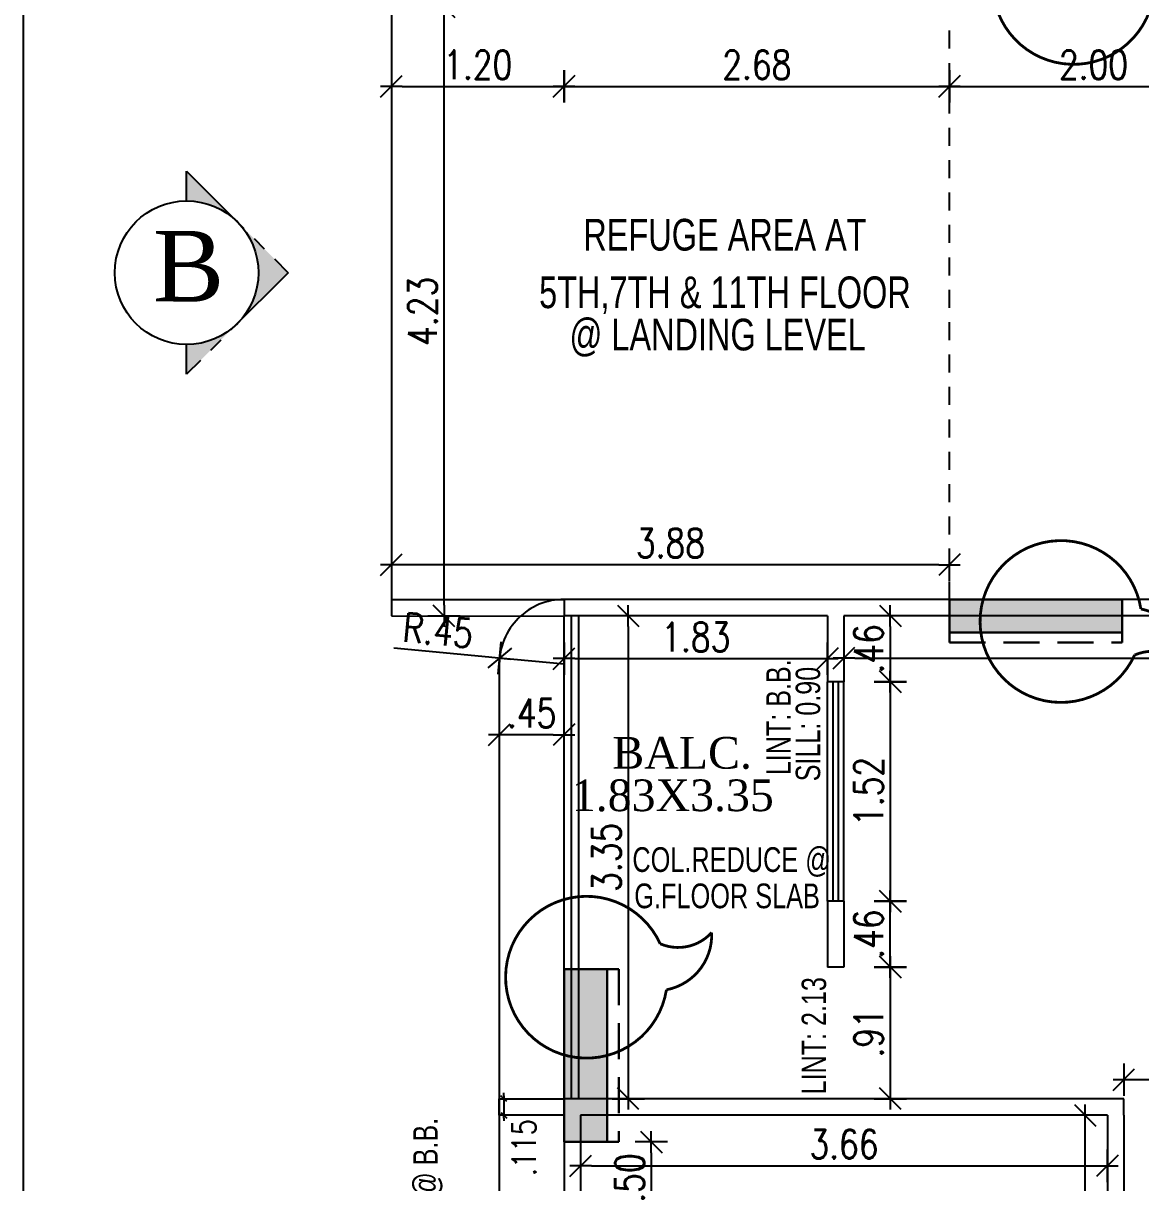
# Model space of a CAD drawing. Header units: inches. Extents: x 14331 to 14549, y 2557 to 2714.
# Drawn here: x 14455.51 to 14463.28, y 2588.55 to 2596.61 of the extents above; entities that cross this region are included whole.
import ezdxf
from ezdxf.enums import TextEntityAlignment as Align

# ---------------------------------------------------------------- set-up
doc = ezdxf.new("R2010")
doc.units = ezdxf.units.IN
doc.header["$LTSCALE"] = 0.25
doc.header["$MEASUREMENT"] = 0
doc.header["$PDMODE"] = 35
for name, pattern in [('CENTER2', [1.125, 0.75, -0.125, 0.125, -0.125]), ('DASHEDX2', [1.5, 1, -0.5]), ('HIDDEN', [0.375, 0.25, -0.125])]:
    doc.linetypes.add(name, pattern=pattern)
for name, color, linetype in [('dimension', 7, 'Continuous'), ('edge back', 34, 'Continuous'), ('edges', 1, 'Continuous'), ('proj-external', 7, 'DASHEDX2'), ('proj-internal', 1, 'DASHEDX2'), ('SECLINE', 7, 'HIDDEN'), ('steel', 251, 'Continuous'), ('text-large', 7, 'Continuous'), ('wall', 7, 'Continuous'), ('windows', 96, 'Continuous'), ('WORK TEX', 6, 'Continuous'), ('WORKING DIM', 7, 'Continuous')]:
    doc.layers.add(name, color=color, linetype=linetype)
doc.layers.add('P-COL', color=7, linetype='Continuous', lineweight=30)
doc.layers.add('P-COLHAT', color=8, linetype='Continuous', lineweight=25)
doc.styles.add('ARIAL', font='TIMES_0.TTF')
doc.styles.add('ARL', font='swisscl_0.ttf')
doc.styles.add('romans', font='romans.shx', dxfattribs={"width": 0.8})
doc.dimstyles.new('121', dxfattribs={"dimscale": 0.1, "dimtxt": 1.65, "dimasz": 0.2, "dimexe": 0.03125, "dimexo": 0.25, "dimgap": 0.5, "dimtad": 1, "dimzin": 4, "dimdsep": 46, "dimtxsty": 'romans', "dimblk1": 'MINITICK', "dimblk2": 'MINITICK', "dimsah": 1, "dimcen": 1, "dimse1": 1, "dimse2": 1, "dimclrd": 252, "dimclre": 256, "dimclrt": 7, "dimadec": 3, "dimazin": 0, "dimtfac": 0.8, "dimtix": 1, "dimtmove": 2, "dimatfit": 3, "dimfxl": 0, "dimtolj": 1, "dimtzin": 3, "dimarcsym": 0})
doc.dimstyles.new('minitick-100', dxfattribs={"dimscale": 0.1, "dimtxt": 2, "dimasz": 0.75, "dimexe": 0.03125, "dimexo": 0.25, "dimgap": 0.5, "dimtad": 1, "dimzin": 4, "dimdsep": 46, "dimtxsty": 'romans', "dimblk1": 'MINITICK', "dimblk2": 'MINITICK', "dimsah": 1, "dimcen": 1, "dimse1": 1, "dimse2": 1, "dimclrd": 252, "dimclre": 256, "dimclrt": 256, "dimadec": 3, "dimazin": 0, "dimtfac": 0.8, "dimtix": 1, "dimtmove": 2, "dimatfit": 3, "dimfxl": 0, "dimtolj": 1, "dimtzin": 3, "dimarcsym": 0})

# ---------------------------------------------------------------- blocks, each defined once
blk = doc.blocks.new('BLC-A')
at = {"layer": 'P-COLHAT', "lineweight": 30}
for points in [[(-4.4671, 3.3523), (-4.4671, 3.5823), (-3.2671, 3.5823), (-3.2671, 3.3523)], [(-7.1436, -0.1857), (-6.8436, -0.1857), (-6.8436, 1.0143), (-7.1436, 1.0143)]]:
    blk.add_hatch(color=256, dxfattribs=at).paths.add_polyline_path(points)
at = {"layer": 'P-COL'}
for points in [[(-4.4671, 3.3523), (-4.4671, 3.5823), (-3.2671, 3.5823), (-3.2671, 3.3523)], [(-7.1436, -0.1857), (-6.8436, -0.1857), (-6.8436, 1.0143), (-7.1436, 1.0143)]]:
    blk.add_lwpolyline(points, close=True, dxfattribs=at)
blk = doc.blocks.new('MINITICK')
at = {"color": 7}
for p, q in [((0, -1.5), (0, 1.5)), ((1, 1), (-1, -1)), ((-1, 0), (1, 0))]:
    blk.add_line(p, q, dxfattribs=at)
blk = doc.blocks.new('*D359')
at = {"layer": 'Defpoints', "color": 0, "ltscale": 10, "transparency": 16777216}
for p in [(14461.9468, 2596.4318), (14463.9468, 2596.4318), (14463.9468, 2596.1679)]:
    blk.add_point(p, dxfattribs=at)
at = {"layer": 'dimension', "color": 252, "lineweight": -2, "ltscale": 10, "transparency": 16777216}
blk.add_line((14462.0218, 2596.1679), (14463.8718, 2596.1679), dxfattribs=at)
at = {"layer": 'dimension', "color": 252, "lineweight": -2, "ltscale": 10, "transparency": 16777216, "xscale": 0.07500000000000001, "yscale": 0.07500000000000001, "zscale": 0.07500000000000001, "rotation": 180}
blk.add_blockref('MINITICK', (14461.9468, 2596.1679), dxfattribs=at)
at = {"layer": 'dimension', "color": 252, "lineweight": -2, "ltscale": 10, "transparency": 16777216, "xscale": 0.07500000000000001, "yscale": 0.07500000000000001, "zscale": 0.07500000000000001}
blk.add_blockref('MINITICK', (14463.9468, 2596.1679), dxfattribs=at)
at = {"layer": 'dimension', "ltscale": 10, "transparency": 16777216, "insert": (14462.9468, 2596.3179), "char_height": 0.2, "attachment_point": 5, "style": 'romans'}
blk.add_mtext('\\A1;2.00', dxfattribs=at)
blk = doc.blocks.new('*D531')
at = {"layer": 'Defpoints', "color": 0, "ltscale": 10, "transparency": 16777216}
for p in [(14459.2703, 2592.4906), (14461.0996, 2592.4906), (14461.0996, 2592.1933)]:
    blk.add_point(p, dxfattribs=at)
at = {"layer": 'dimension', "color": 252, "lineweight": -2, "ltscale": 10, "transparency": 16777216}
blk.add_line((14459.3453, 2592.1933), (14461.0246, 2592.1933), dxfattribs=at)
at = {"layer": 'dimension', "color": 252, "lineweight": -2, "ltscale": 10, "transparency": 16777216, "xscale": 0.07500000000000001, "yscale": 0.07500000000000001, "zscale": 0.07500000000000001, "rotation": 180}
blk.add_blockref('MINITICK', (14459.2703, 2592.1933), dxfattribs=at)
at = {"layer": 'dimension', "color": 252, "lineweight": -2, "ltscale": 10, "transparency": 16777216, "xscale": 0.07500000000000001, "yscale": 0.07500000000000001, "zscale": 0.07500000000000001}
blk.add_blockref('MINITICK', (14461.0996, 2592.1933), dxfattribs=at)
at = {"layer": 'dimension', "ltscale": 10, "transparency": 16777216, "insert": (14460.1849, 2592.3433), "char_height": 0.2, "attachment_point": 5, "style": 'romans'}
blk.add_mtext('\\A1;1.83', dxfattribs=at)
blk = doc.blocks.new('*D532')
at = {"layer": 'Defpoints', "color": 0, "ltscale": 10, "transparency": 16777216}
for p in [(14459.5487, 2592.4906), (14459.7153, 2589.137), (14459.9095, 2589.137)]:
    blk.add_point(p, dxfattribs=at)
at = {"layer": 'dimension', "color": 252, "lineweight": -2, "ltscale": 10, "transparency": 16777216}
blk.add_line((14459.7153, 2592.4156), (14459.7153, 2589.212), dxfattribs=at)
at = {"layer": 'dimension', "color": 252, "lineweight": -2, "ltscale": 10, "transparency": 16777216, "xscale": 0.07500000000000001, "yscale": 0.07500000000000001, "zscale": 0.07500000000000001}
for p, rotation in [((14459.7153, 2592.4906), 90), ((14459.7153, 2589.137), 270)]:
    blk.add_blockref('MINITICK', p, dxfattribs=dict(at, rotation=rotation))
at = {"layer": 'dimension', "ltscale": 10, "transparency": 16777216, "insert": (14459.5653, 2590.8138), "char_height": 0.2, "attachment_point": 5, "rotation": 90, "style": 'romans'}
blk.add_mtext('\\A1;3.35', dxfattribs=at)
blk = doc.blocks.new('*D533')
at = {"layer": 'Defpoints', "color": 0, "ltscale": 10, "transparency": 16777216}
for p in [(14461.2139, 2592.4906), (14461.2139, 2592.0333), (14461.535, 2592.0333)]:
    blk.add_point(p, dxfattribs=at)
at = {"layer": 'dimension', "color": 252, "lineweight": -2, "ltscale": 10, "transparency": 16777216}
blk.add_line((14461.535, 2592.4156), (14461.535, 2592.1083), dxfattribs=at)
at = {"layer": 'dimension', "color": 252, "lineweight": -2, "ltscale": 10, "transparency": 16777216, "xscale": 0.07500000000000001, "yscale": 0.07500000000000001, "zscale": 0.07500000000000001}
for p, rotation in [((14461.535, 2592.4906), 90), ((14461.535, 2592.0333), 270)]:
    blk.add_blockref('MINITICK', p, dxfattribs=dict(at, rotation=rotation))
at = {"layer": 'dimension', "ltscale": 10, "transparency": 16777216, "insert": (14461.385, 2592.262), "char_height": 0.2, "attachment_point": 5, "rotation": 90, "style": 'romans'}
blk.add_mtext('\\A1;.46', dxfattribs=at)
blk = doc.blocks.new('*D534')
at = {"layer": 'Defpoints', "color": 0, "ltscale": 10, "transparency": 16777216}
for p in [(14461.2139, 2592.0333), (14461.2139, 2590.5089), (14461.535, 2590.5089)]:
    blk.add_point(p, dxfattribs=at)
at = {"layer": 'dimension', "color": 252, "lineweight": -2, "ltscale": 10, "transparency": 16777216}
blk.add_line((14461.535, 2591.9583), (14461.535, 2590.5839), dxfattribs=at)
at = {"layer": 'dimension', "color": 252, "lineweight": -2, "ltscale": 10, "transparency": 16777216, "xscale": 0.07500000000000001, "yscale": 0.07500000000000001, "zscale": 0.07500000000000001}
for p, rotation in [((14461.535, 2592.0333), 90), ((14461.535, 2590.5089), 270)]:
    blk.add_blockref('MINITICK', p, dxfattribs=dict(at, rotation=rotation))
at = {"layer": 'dimension', "ltscale": 10, "transparency": 16777216, "insert": (14461.385, 2591.2711), "char_height": 0.2, "attachment_point": 5, "rotation": 90, "style": 'romans'}
blk.add_mtext('\\A1;1.52', dxfattribs=at)
blk = doc.blocks.new('*D535')
at = {"layer": 'Defpoints', "color": 0, "ltscale": 10, "transparency": 16777216}
for p in [(14461.2139, 2590.5089), (14461.535, 2590.5089), (14461.2139, 2590.0516)]:
    blk.add_point(p, dxfattribs=at)
at = {"layer": 'dimension', "color": 252, "lineweight": -2, "ltscale": 10, "transparency": 16777216}
blk.add_line((14461.535, 2590.1266), (14461.535, 2590.4339), dxfattribs=at)
at = {"layer": 'dimension', "color": 252, "lineweight": -2, "ltscale": 10, "transparency": 16777216, "xscale": 0.07500000000000001, "yscale": 0.07500000000000001, "zscale": 0.07500000000000001}
for p, rotation in [((14461.535, 2590.5089), 90), ((14461.535, 2590.0516), 270)]:
    blk.add_blockref('MINITICK', p, dxfattribs=dict(at, rotation=rotation))
at = {"layer": 'dimension', "ltscale": 10, "transparency": 16777216, "insert": (14461.385, 2590.2803), "char_height": 0.2, "attachment_point": 5, "rotation": 90, "style": 'romans'}
blk.add_mtext('\\A1;.46', dxfattribs=at)
blk = doc.blocks.new('*D536')
at = {"layer": 'Defpoints', "color": 0, "ltscale": 10, "transparency": 16777216}
for p in [(14461.0996, 2590.0516), (14461.0996, 2589.137), (14461.535, 2589.137)]:
    blk.add_point(p, dxfattribs=at)
at = {"layer": 'dimension', "color": 252, "lineweight": -2, "ltscale": 10, "transparency": 16777216}
blk.add_line((14461.535, 2589.9766), (14461.535, 2589.212), dxfattribs=at)
at = {"layer": 'dimension', "color": 252, "lineweight": -2, "ltscale": 10, "transparency": 16777216, "xscale": 0.07500000000000001, "yscale": 0.07500000000000001, "zscale": 0.07500000000000001}
for p, rotation in [((14461.535, 2590.0516), 90), ((14461.535, 2589.137), 270)]:
    blk.add_blockref('MINITICK', p, dxfattribs=dict(at, rotation=rotation))
at = {"layer": 'dimension', "ltscale": 10, "transparency": 16777216, "insert": (14461.385, 2589.5943), "char_height": 0.2, "attachment_point": 5, "rotation": 90, "style": 'romans'}
blk.add_mtext('\\A1;.91', dxfattribs=at)
blk = doc.blocks.new('*D537')
at = {"layer": 'Defpoints', "color": 0, "ltscale": 10, "transparency": 16777216}
for p in [(14461.2139, 2592.4906), (14468.0007, 2592.4906), (14468.0007, 2592.1977)]:
    blk.add_point(p, dxfattribs=at)
at = {"layer": 'dimension', "color": 252, "lineweight": -2, "ltscale": 10, "transparency": 16777216}
blk.add_line((14461.2889, 2592.1977), (14467.9257, 2592.1977), dxfattribs=at)
at = {"layer": 'dimension', "color": 252, "lineweight": -2, "ltscale": 10, "transparency": 16777216, "xscale": 0.07500000000000001, "yscale": 0.07500000000000001, "zscale": 0.07500000000000001, "rotation": 180}
blk.add_blockref('MINITICK', (14461.2139, 2592.1977), dxfattribs=at)
at = {"layer": 'dimension', "color": 252, "lineweight": -2, "ltscale": 10, "transparency": 16777216, "xscale": 0.07500000000000001, "yscale": 0.07500000000000001, "zscale": 0.07500000000000001}
blk.add_blockref('MINITICK', (14468.0007, 2592.1977), dxfattribs=at)
at = {"layer": 'dimension', "ltscale": 10, "transparency": 16777216, "insert": (14464.6073, 2592.3477), "char_height": 0.2, "attachment_point": 5, "style": 'romans'}
blk.add_mtext('\\A1;6.79', dxfattribs=at)
blk = doc.blocks.new('*D546')
at = {"layer": 'Defpoints', "color": 0, "ltscale": 10, "transparency": 16777216}
for p in [(14459.3846, 2588.837), (14459.3846, 2588.336), (14459.8759, 2588.336)]:
    blk.add_point(p, dxfattribs=at)
at = {"layer": 'dimension', "color": 252, "lineweight": -2, "ltscale": 10, "transparency": 16777216}
blk.add_line((14459.8759, 2588.762), (14459.8759, 2588.411), dxfattribs=at)
at = {"layer": 'dimension', "color": 252, "lineweight": -2, "ltscale": 10, "transparency": 16777216, "xscale": 0.07500000000000001, "yscale": 0.07500000000000001, "zscale": 0.07500000000000001}
for p, rotation in [((14459.8759, 2588.837), 90), ((14459.8759, 2588.336), 270)]:
    blk.add_blockref('MINITICK', p, dxfattribs=dict(at, rotation=rotation))
at = {"layer": 'dimension', "ltscale": 10, "transparency": 16777216, "insert": (14459.7259, 2588.5865), "char_height": 0.2, "attachment_point": 5, "rotation": 90, "style": 'romans'}
blk.add_mtext('\\A1;.50', dxfattribs=at)
blk = doc.blocks.new('*D549')
at = {"layer": 'Defpoints', "color": 0, "ltscale": 10, "transparency": 16777216}
for p in [(14459.3846, 2588.6793), (14463.0432, 2588.6793), (14463.0432, 2588.671)]:
    blk.add_point(p, dxfattribs=at)
at = {"layer": 'dimension', "color": 252, "lineweight": -2, "ltscale": 10, "transparency": 16777216}
blk.add_line((14459.4596, 2588.671), (14462.9682, 2588.671), dxfattribs=at)
at = {"layer": 'dimension', "color": 252, "lineweight": -2, "ltscale": 10, "transparency": 16777216, "xscale": 0.07500000000000001, "yscale": 0.07500000000000001, "zscale": 0.07500000000000001, "rotation": 180}
blk.add_blockref('MINITICK', (14459.3846, 2588.671), dxfattribs=at)
at = {"layer": 'dimension', "color": 252, "lineweight": -2, "ltscale": 10, "transparency": 16777216, "xscale": 0.07500000000000001, "yscale": 0.07500000000000001, "zscale": 0.07500000000000001}
blk.add_blockref('MINITICK', (14463.0432, 2588.671), dxfattribs=at)
at = {"layer": 'dimension', "ltscale": 10, "transparency": 16777216, "insert": (14461.2139, 2588.821), "char_height": 0.2, "attachment_point": 5, "style": 'romans'}
blk.add_mtext('\\A1;3.66', dxfattribs=at)
blk = doc.blocks.new('*D550')
at = {"layer": 'Defpoints', "color": 0, "ltscale": 10, "transparency": 16777216}
for p in [(14462.889, 2589.0226), (14463.0432, 2589.0226), (14463.0432, 2586.7842)]:
    blk.add_point(p, dxfattribs=at)
at = {"layer": 'dimension', "color": 252, "lineweight": -2, "ltscale": 10, "transparency": 16777216}
blk.add_line((14462.889, 2586.8592), (14462.889, 2588.9476), dxfattribs=at)
at = {"layer": 'dimension', "color": 252, "lineweight": -2, "ltscale": 10, "transparency": 16777216, "xscale": 0.07500000000000001, "yscale": 0.07500000000000001, "zscale": 0.07500000000000001}
for p, rotation in [((14462.889, 2589.0226), 90), ((14462.889, 2586.7842), 270)]:
    blk.add_blockref('MINITICK', p, dxfattribs=dict(at, rotation=rotation))
at = {"layer": 'dimension', "ltscale": 10, "transparency": 16777216, "insert": (14462.739, 2587.9034), "char_height": 0.2, "attachment_point": 5, "rotation": 90, "style": 'romans'}
blk.add_mtext('\\A1;2.24', dxfattribs=at)
blk = doc.blocks.new('*D552')
at = {"layer": 'Defpoints', "color": 0, "ltscale": 10, "transparency": 16777216}
for p in [(14463.1575, 2589.2694), (14463.1575, 2588.987), (14466.4139, 2588.987)]:
    blk.add_point(p, dxfattribs=at)
at = {"layer": 'dimension', "color": 252, "lineweight": -2, "ltscale": 10, "transparency": 16777216}
blk.add_line((14466.3389, 2589.2694), (14463.2325, 2589.2694), dxfattribs=at)
at = {"layer": 'dimension', "color": 252, "lineweight": -2, "ltscale": 10, "transparency": 16777216, "xscale": 0.07500000000000001, "yscale": 0.07500000000000001, "zscale": 0.07500000000000001, "rotation": 180}
blk.add_blockref('MINITICK', (14463.1575, 2589.2694), dxfattribs=at)
at = {"layer": 'dimension', "color": 252, "lineweight": -2, "ltscale": 10, "transparency": 16777216, "xscale": 0.07500000000000001, "yscale": 0.07500000000000001, "zscale": 0.07500000000000001}
blk.add_blockref('MINITICK', (14466.4139, 2589.2694), dxfattribs=at)
at = {"layer": 'dimension', "ltscale": 10, "transparency": 16777216, "insert": (14464.7857, 2589.4194), "char_height": 0.2, "attachment_point": 5, "style": 'romans'}
blk.add_mtext('\\A1;3.26', dxfattribs=at)
blk = doc.blocks.new('*D648')
at = {"layer": 'Defpoints', "color": 0, "ltscale": 10, "transparency": 16777216}
for p in [(14458.8203, 2591.6654), (14458.8203, 2591.5888), (14459.2703, 2591.5122)]:
    blk.add_point(p, dxfattribs=at)
at = {"layer": 'dimension', "color": 252, "lineweight": -2, "ltscale": 10, "transparency": 16777216}
blk.add_line((14459.1953, 2591.6654), (14458.8953, 2591.6654), dxfattribs=at)
at = {"layer": 'dimension', "color": 252, "lineweight": -2, "ltscale": 10, "transparency": 16777216, "xscale": 0.07500000000000001, "yscale": 0.07500000000000001, "zscale": 0.07500000000000001, "rotation": 180}
blk.add_blockref('MINITICK', (14458.8203, 2591.6654), dxfattribs=at)
at = {"layer": 'dimension', "color": 252, "lineweight": -2, "ltscale": 10, "transparency": 16777216, "xscale": 0.07500000000000001, "yscale": 0.07500000000000001, "zscale": 0.07500000000000001}
blk.add_blockref('MINITICK', (14459.2703, 2591.6654), dxfattribs=at)
at = {"layer": 'dimension', "ltscale": 10, "transparency": 16777216, "insert": (14459.0453, 2591.8154), "char_height": 0.2, "attachment_point": 5, "style": 'romans'}
blk.add_mtext('\\A1;.45', dxfattribs=at)
blk = doc.blocks.new('*D377')
at = {"layer": 'Defpoints', "color": 0, "transparency": 16777216}
for p in [(14458.828, 2589.137), (14458.828, 2589.0226), (14458.8516, 2589.0226)]:
    blk.add_point(p, dxfattribs=at)
at = {"layer": 'WORKING DIM', "color": 252, "lineweight": -2, "transparency": 16777216}
for p, q in [((14458.8516, 2589.157), (14458.8516, 2589.177)), ((14458.8516, 2589.137), (14458.8516, 2589.0226)), ((14458.8516, 2589.0026), (14458.8516, 2588.9826))]:
    blk.add_line(p, q, dxfattribs=at)
at = {"layer": 'WORKING DIM', "color": 252, "lineweight": -2, "transparency": 16777216, "xscale": 0.02, "yscale": 0.02, "zscale": 0.02}
for p, rotation in [((14458.8516, 2589.137), 270), ((14458.8516, 2589.0226), 90)]:
    blk.add_blockref('MINITICK', p, dxfattribs=dict(at, rotation=rotation))
at = {"layer": 'WORKING DIM', "color": 7, "transparency": 16777216, "insert": (14458.9916, 2588.7977), "char_height": 0.165, "attachment_point": 5, "rotation": 90, "style": 'romans'}
blk.add_mtext('\\A1;.115', dxfattribs=at)
blk = doc.blocks.new('*D668')
at = {"layer": 'Defpoints', "color": 0, "ltscale": 10, "transparency": 16777216}
for p in [(14458.4369, 2596.7208), (14458.5659, 2596.7208), (14458.6684, 2592.4901)]:
    blk.add_point(p, dxfattribs=at)
at = {"layer": 'dimension', "color": 252, "lineweight": -2, "ltscale": 10, "transparency": 16777216}
blk.add_line((14458.4369, 2592.5651), (14458.4369, 2596.6458), dxfattribs=at)
at = {"layer": 'dimension', "color": 252, "lineweight": -2, "ltscale": 10, "transparency": 16777216, "xscale": 0.07500000000000001, "yscale": 0.07500000000000001, "zscale": 0.07500000000000001}
for p, rotation in [((14458.4369, 2596.7208), 90), ((14458.4369, 2592.4901), 270)]:
    blk.add_blockref('MINITICK', p, dxfattribs=dict(at, rotation=rotation))
at = {"layer": 'dimension', "ltscale": 10, "transparency": 16777216, "insert": (14458.2869, 2594.6054), "char_height": 0.2, "attachment_point": 5, "rotation": 90, "style": 'romans'}
blk.add_mtext('\\A1;4.23', dxfattribs=at)
blk = doc.blocks.new('*D669')
at = {"layer": 'Defpoints', "color": 0, "ltscale": 10, "transparency": 16777216}
for p in [(14458.0703, 2596.6636), (14459.2703, 2596.6636), (14459.2703, 2596.1679)]:
    blk.add_point(p, dxfattribs=at)
at = {"layer": 'dimension', "color": 252, "lineweight": -2, "ltscale": 10, "transparency": 16777216}
blk.add_line((14458.1453, 2596.1679), (14459.1953, 2596.1679), dxfattribs=at)
at = {"layer": 'dimension', "color": 252, "lineweight": -2, "ltscale": 10, "transparency": 16777216, "xscale": 0.07500000000000001, "yscale": 0.07500000000000001, "zscale": 0.07500000000000001, "rotation": 180}
blk.add_blockref('MINITICK', (14458.0703, 2596.1679), dxfattribs=at)
at = {"layer": 'dimension', "color": 252, "lineweight": -2, "ltscale": 10, "transparency": 16777216, "xscale": 0.07500000000000001, "yscale": 0.07500000000000001, "zscale": 0.07500000000000001}
blk.add_blockref('MINITICK', (14459.2703, 2596.1679), dxfattribs=at)
at = {"layer": 'dimension', "ltscale": 10, "transparency": 16777216, "insert": (14458.6703, 2596.3179), "char_height": 0.2, "attachment_point": 5, "style": 'romans'}
blk.add_mtext('\\A1;1.20', dxfattribs=at)
blk = doc.blocks.new('*D671')
at = {"layer": 'Defpoints', "color": 0, "ltscale": 10, "transparency": 16777216}
for p in [(14458.8224, 2592.1978), (14459.2703, 2592.155)]:
    blk.add_point(p, dxfattribs=at)
at = {"layer": 'dimension', "color": 252, "lineweight": -2, "ltscale": 10, "transparency": 16777216}
for p, q in [((14458.0881, 2592.268), (14458.7477, 2592.2049)), ((14459.2703, 2592.155), (14458.8224, 2592.1978))]:
    blk.add_line(p, q, dxfattribs=at)
at = {"layer": 'dimension', "color": 252, "lineweight": -2, "ltscale": 10, "transparency": 16777216, "xscale": 0.07500000000000001, "yscale": 0.07500000000000001, "zscale": 0.07500000000000001, "rotation": 354.5384140668451}
blk.add_blockref('MINITICK', (14458.8224, 2592.1978), dxfattribs=at)
at = {"layer": 'dimension', "ltscale": 10, "transparency": 16777216, "insert": (14458.3948, 2592.3894), "char_height": 0.2, "attachment_point": 5, "rotation": 354.53841, "style": 'romans'}
blk.add_mtext('\\A1;R.45', dxfattribs=at)
blk = doc.blocks.new('*D672')
at = {"layer": 'Defpoints', "color": 0, "ltscale": 10, "transparency": 16777216}
for p in [(14458.0703, 2593.3305), (14461.9468, 2593.3305), (14458.0703, 2592.8458)]:
    blk.add_point(p, dxfattribs=at)
at = {"layer": 'dimension', "color": 252, "lineweight": -2, "ltscale": 10, "transparency": 16777216}
blk.add_line((14461.8718, 2592.8458), (14458.1453, 2592.8458), dxfattribs=at)
at = {"layer": 'dimension', "color": 252, "lineweight": -2, "ltscale": 10, "transparency": 16777216, "xscale": 0.07500000000000001, "yscale": 0.07500000000000001, "zscale": 0.07500000000000001, "rotation": 180}
blk.add_blockref('MINITICK', (14458.0703, 2592.8458), dxfattribs=at)
at = {"layer": 'dimension', "color": 252, "lineweight": -2, "ltscale": 10, "transparency": 16777216, "xscale": 0.07500000000000001, "yscale": 0.07500000000000001, "zscale": 0.07500000000000001}
blk.add_blockref('MINITICK', (14461.9468, 2592.8458), dxfattribs=at)
at = {"layer": 'dimension', "ltscale": 10, "transparency": 16777216, "insert": (14460.0086, 2592.9958), "char_height": 0.2, "attachment_point": 5, "style": 'romans'}
blk.add_mtext('\\A1;3.88', dxfattribs=at)
blk = doc.blocks.new('*D673')
at = {"layer": 'Defpoints', "color": 0, "ltscale": 10, "transparency": 16777216}
for p in [(14459.2703, 2596.6065), (14461.9468, 2596.6065), (14461.9468, 2596.1679)]:
    blk.add_point(p, dxfattribs=at)
at = {"layer": 'dimension', "color": 252, "lineweight": -2, "ltscale": 10, "transparency": 16777216}
blk.add_line((14459.3453, 2596.1679), (14461.8718, 2596.1679), dxfattribs=at)
at = {"layer": 'dimension', "color": 252, "lineweight": -2, "ltscale": 10, "transparency": 16777216, "xscale": 0.07500000000000001, "yscale": 0.07500000000000001, "zscale": 0.07500000000000001, "rotation": 180}
blk.add_blockref('MINITICK', (14459.2703, 2596.1679), dxfattribs=at)
at = {"layer": 'dimension', "color": 252, "lineweight": -2, "ltscale": 10, "transparency": 16777216, "xscale": 0.07500000000000001, "yscale": 0.07500000000000001, "zscale": 0.07500000000000001}
blk.add_blockref('MINITICK', (14461.9468, 2596.1679), dxfattribs=at)
at = {"layer": 'dimension', "ltscale": 10, "transparency": 16777216, "insert": (14460.6086, 2596.3179), "char_height": 0.2, "attachment_point": 5, "style": 'romans'}
blk.add_mtext('\\A1;2.68', dxfattribs=at)

msp = doc.modelspace()

# ---------------------------------------------------------------- hatches: boundary and pattern name
at = {"layer": 'SECLINE'}
h = msp.add_hatch(color=254, dxfattribs=at)
h.paths.add_polyline_path([(14456.6485, 2595.5791), (14457.0012, 2595.2264, 0.198912), (14456.6485, 2595.3725)])
h.paths.add_polyline_path([(14457.0012, 2595.2264), (14457.3539, 2594.8737), (14457.0012, 2594.5209, 0.198912), (14457.1473, 2594.8737, 0.198912)])
h.paths.add_polyline_path([(14456.6485, 2594.3748, 0.198912), (14457.0012, 2594.5209), (14456.6485, 2594.1682)])

# ---------------------------------------------------------------- linework, layer by layer
at = {"layer": 'edge back', "color": 3, "const_width": 0.0195}
for points in [[(14463.3198, 2597.1151, 0.321855), (14463.6776, 2597.193, -0.372837), (14463.3634, 2596.7954, -6.819595)], [(14463.2326, 2592.2187, -0.321855), (14463.5903, 2592.1409, 0.372837), (14463.2762, 2592.5384, 6.819595)], [(14459.9373, 2590.2134, 0.321855), (14460.295, 2590.2913, -0.372837), (14459.9808, 2589.8937, -6.819595)]]:
    msp.add_lwpolyline(points, format="xyb", close=True, dxfattribs=at)
at = {"layer": 'edges', "ltscale": 0.4}
msp.add_lwpolyline([(14459.2703, 2592.605, 0.414214), (14458.8203, 2592.155), (14458.8203, 2579.4952, 0.414214), (14459.2703, 2579.0452), (14468.8051, 2579.0452, 0.414214), (14469.2551, 2579.4952)], format="xyb", dxfattribs=at)
msp.add_lwpolyline([(14459.2703, 2589.0226), (14458.8203, 2589.0226), (14458.8203, 2589.137), (14459.2703, 2589.137)], dxfattribs=at)
at = {"layer": 'proj-external', "ltscale": 0.5}
msp.add_line((14461.9468, 2592.605), (14461.9468, 2596.6065), dxfattribs=at)
at = {"layer": 'proj-internal', "color": 5, "lineweight": 30}
for points in [[(14461.9468, 2592.375), (14461.9468, 2592.305), (14463.1468, 2592.305), (14463.1468, 2592.375)], [(14459.5703, 2590.037), (14459.6503, 2590.037), (14459.6503, 2588.837), (14459.5703, 2588.837)]]:
    msp.add_lwpolyline(points, dxfattribs=at)
at = {"layer": 'SECLINE', "linetype": 'CENTER2', "ltscale": 3}
msp.add_lwpolyline([(14456.6485, 2595.3725), (14456.6485, 2595.5791), (14457.3539, 2594.8737), (14456.6485, 2594.1682), (14456.6485, 2594.3748)], dxfattribs=at)
at = {"layer": 'SECLINE', "linetype": 'Continuous', "ltscale": 3}
msp.add_circle((14456.6485, 2594.8737), 0.4988, dxfattribs=at)
at = {"layer": 'steel', "color": 34}
msp.add_line((14459.2703, 2589.137), (14459.2703, 2592.4906), dxfattribs=at)
at = {"layer": 'steel'}
for p, q in [((14459.3211, 2589.137), (14459.3211, 2592.4906)), ((14459.3719, 2589.137), (14459.3719, 2592.4906))]:
    msp.add_line(p, q, dxfattribs=at)
at = {"layer": 'wall'}
for p, q in [((14458.0703, 2596.7208), (14458.0703, 2592.4906)), ((14458.0703, 2592.605), (14459.2667, 2592.6039)), ((14468.0007, 2592.605), (14459.2703, 2592.605)), ((14459.2703, 2592.605), (14459.2703, 2592.4906)), ((14458.0703, 2592.4906), (14459.2666, 2592.4895)), ((14461.0996, 2592.4906), (14459.2703, 2592.4906)), ((14461.0996, 2592.4906), (14461.0996, 2592.0333)), ((14468.0007, 2592.4906), (14461.2139, 2592.4906)), ((14461.2139, 2592.4906), (14461.2139, 2592.0333)), ((14461.2139, 2592.0333), (14461.0996, 2592.0333)), ((14461.2139, 2590.5089), (14461.0996, 2590.5089)), ((14461.0996, 2590.5089), (14461.0996, 2590.0516)), ((14461.2139, 2590.5089), (14461.2139, 2590.0516)), ((14461.2139, 2590.0516), (14461.0996, 2590.0516)), ((14463.1575, 2589.137), (14459.2703, 2589.137)), ((14459.2703, 2589.137), (14459.2703, 2588.336)), ((14463.1575, 2589.0226), (14463.1575, 2589.137)), ((14463.0432, 2589.0226), (14459.3846, 2589.0226)), ((14459.3846, 2589.0226), (14459.3846, 2588.336)), ((14463.0432, 2589.0226), (14463.0432, 2586.7842)), ((14463.1575, 2589.0226), (14463.1575, 2589.0226)), ((14463.1575, 2589.0226), (14463.1575, 2586.7842))]:
    msp.add_line(p, q, dxfattribs=at)
at = {"layer": 'wall', "color": 6}
msp.add_line((14459.2703, 2592.605), (14459.2703, 2592.605), dxfattribs=at)
at = {"layer": 'wall'}
msp.add_lwpolyline([(14485.2134, 2613.9331), (14455.5134, 2613.9331), (14455.5134, 2571.9331), (14485.2134, 2571.9331)], close=True, dxfattribs=at)
at = {"layer": 'windows'}
for p, q in [((14461.0996, 2590.5089), (14461.0996, 2592.0333)), ((14461.1377, 2590.5089), (14461.1377, 2592.0333)), ((14461.1758, 2590.5089), (14461.1758, 2592.0333)), ((14461.2139, 2590.5089), (14461.2139, 2592.0333))]:
    msp.add_line(p, q, dxfattribs=at)

# ---------------------------------------------------------------- block references
at = {"layer": 'P-COLHAT'}
msp.add_blockref('BLC-A', (14466.4139, 2589.0226), dxfattribs=at)

# ---------------------------------------------------------------- texts
at = {"layer": 'SECLINE', "color": 7, "style": 'ARIAL'}
msp.add_text('B', height=0.4903, rotation=359.99913, dxfattribs=at).set_placement((14456.4153, 2594.6741))
at = {"layer": 'text-large'}
for s, style, p in [('REFUGE AREA AT', 'ARL', (14460.3874, 2595.1375)), ('5TH,7TH & 11TH FLOOR', 'ARL', (14460.3874, 2594.7376)), ('@ LANDING LEVEL ', 'ARL', (14460.3678, 2594.4441)), ('BALC.', 'ARIAL', (14460.0899, 2591.5396)), ('1.83X3.35', 'ARIAL', (14460.0251, 2591.2445))]:
    msp.add_text(s, height=0.22, dxfattribs=dict(at, style=style)).set_placement(p, align=Align.MIDDLE_CENTER)
at = {"layer": 'WORK TEX', "style": 'ARL'}
for s, p in [('LINT: B.B.', (14460.759, 2591.7864)), ('SILL: 0.90', (14460.9636, 2591.7392)), ('LINT: 2.13', (14461.0049, 2589.5747)), ('0.45 ELE.PROJ. @ B.B.', (14458.3071, 2588.0636))]:
    msp.add_text(s, height=0.17, rotation=90, dxfattribs=at).set_placement(p, align=Align.MIDDLE_CENTER)
for s, p in [('COL.REDUCE @', (14460.4339, 2590.798)), ('G.FLOOR SLAB', (14460.4022, 2590.546))]:
    msp.add_text(s, height=0.171409, dxfattribs=at).set_placement(p, align=Align.MIDDLE_CENTER)

# ---------------------------------------------------------------- dimensions: what is measured, and where the dimension line sits
at = {"layer": 'dimension', "ltscale": 10}
for base, p1, p2, picture, middle in [((14458.4369, 2596.7208), (14458.6684, 2592.4901), (14458.5659, 2596.7208), '*D668', (14458.2869, 2594.6054)), ((14459.7153, 2589.137), (14459.5487, 2592.4906), (14459.9095, 2589.137), '*D532', (14459.5653, 2590.8138)), ((14461.535, 2592.0333), (14461.2139, 2592.4906), (14461.2139, 2592.0333), '*D533', (14461.385, 2592.262)), ((14461.535, 2590.5089), (14461.2139, 2592.0333), (14461.2139, 2590.5089), '*D534', (14461.385, 2591.2711)), ((14461.535, 2590.5089), (14461.2139, 2590.0516), (14461.2139, 2590.5089), '*D535', (14461.385, 2590.2803)), ((14461.535, 2589.137), (14461.0996, 2590.0516), (14461.0996, 2589.137), '*D536', (14461.385, 2589.5943)), ((14462.889, 2589.0226), (14463.0432, 2586.7842), (14463.0432, 2589.0226), '*D550', (14462.739, 2587.9034)), ((14459.8759, 2588.336), (14459.3846, 2588.837), (14459.3846, 2588.336), '*D546', (14459.7259, 2588.5865))]:
    dim = msp.add_linear_dim(base=base, p1=p1, p2=p2, angle=90, dimstyle='minitick-100', dxfattribs=at)
    dim.commit()
    dim.dimension.update_dxf_attribs({"geometry": picture, "text_midpoint": middle})
for base, p1, p2, picture, middle in [((14459.2703, 2596.1679), (14458.0703, 2596.6636), (14459.2703, 2596.6636), '*D669', (14458.6703, 2596.3179)), ((14461.9468, 2596.1679), (14459.2703, 2596.6065), (14461.9468, 2596.6065), '*D673', (14460.6086, 2596.3179)), ((14463.9468, 2596.1679), (14461.9468, 2596.4318), (14463.9468, 2596.4318), '*D359', (14462.9468, 2596.3179)), ((14458.0703, 2592.8458), (14461.9468, 2593.3305), (14458.0703, 2593.3305), '*D672', (14460.0086, 2592.9958)), ((14461.0996, 2592.1933), (14459.2703, 2592.4906), (14461.0996, 2592.4906), '*D531', (14460.1849, 2592.3433)), ((14468.0007, 2592.1977), (14461.2139, 2592.4906), (14468.0007, 2592.4906), '*D537', (14464.6073, 2592.3477)), ((14458.8203, 2591.6654), (14459.2703, 2591.5122), (14458.8203, 2591.5888), '*D648', (14459.0453, 2591.8154)), ((14463.1575, 2589.2694), (14466.4139, 2588.987), (14463.1575, 2588.987), '*D552', (14464.7857, 2589.4194)), ((14463.0432, 2588.671), (14459.3846, 2588.6793), (14463.0432, 2588.6793), '*D549', (14461.2139, 2588.821))]:
    dim = msp.add_linear_dim(base=base, p1=p1, p2=p2, dimstyle='minitick-100', dxfattribs=at)
    dim.commit()
    dim.dimension.update_dxf_attribs({"geometry": picture, "text_midpoint": middle})
dim = msp.add_radius_dim(center=(14459.2703, 2592.155), mpoint=(14458.8224, 2592.1978), dimstyle='minitick-100', dxfattribs=at)
dim.commit()
dim.dimension.update_dxf_attribs({"geometry": '*D671', "text_midpoint": (14458.3948, 2592.3894)})
at = {"layer": 'WORKING DIM'}
dim = msp.add_linear_dim(base=(14458.8516, 2589.0226), p1=(14458.828, 2589.137), p2=(14458.828, 2589.0226), angle=270, text='.115', dimstyle='121', override={"dimfxl": 0.18, "dimfxlon": 1}, dxfattribs=at)
dim.commit()
dim.dimension.update_dxf_attribs({"geometry": '*D377', "text_midpoint": (14458.9916, 2588.7977), "dimtype": 160})

doc.saveas('drawing.dxf')
